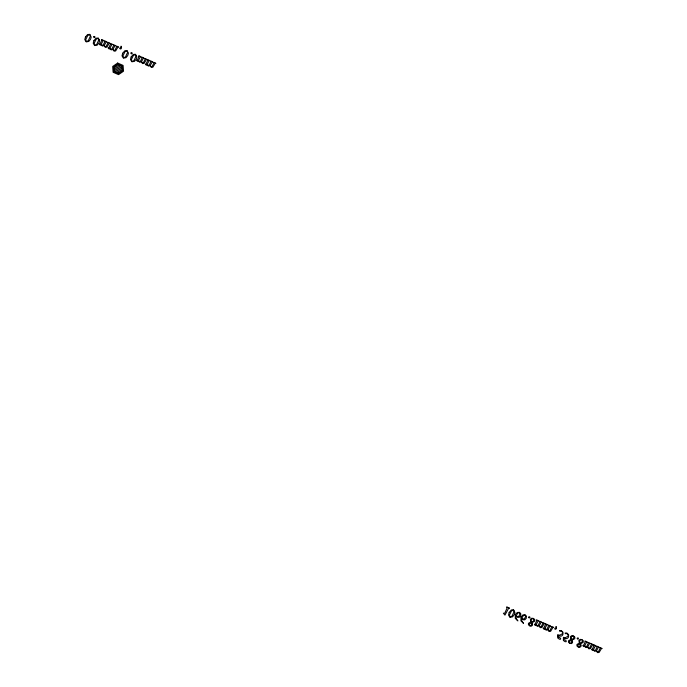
<?xml version="1.0" encoding="UTF-8"?>
<svg xmlns="http://www.w3.org/2000/svg" width="687" height="687" viewBox="0 0 687 687"><rect width="100%" height="100%" fill="white"/><g stroke="black" fill="none" stroke-linecap="round" stroke-linejoin="round"><path stroke-width="1.03" d="M115.682 65.703L113.99 69.129L114.205 71.551L117.786 64.286L118.954 64.793L115.373 72.058L116.532 72.564L120.113 65.308L121.281 65.815L117.7 73.071L119.203 72.891L122.106 67.017L122.295 69.499L121.341 71.422M515.362 614.487L515.293 618.42C521.485 623.89 514.529 618.996 516.16 616.196L517.397 617.312L519.157 617.364L520.583 615.93L520.815 613.869L519.527 612.349L517.328 612.469L515.362 614.487M520.995 616.943L520.926 620.876C527.118 626.346 520.162 621.452 521.785 618.652L523.03 619.768L524.791 619.82L526.216 618.386L526.448 616.325L525.16 614.796L522.962 614.917L520.995 616.943M532.494 623.899L532.468 625.264L531.403 626.123L529.771 625.986L528.449 624.801L528.44 623.332L530.853 621.89L530.39 619.236L531.661 618.231L533.438 618.412L534.778 619.64L534.726 621.203L531.815 622.808L532.494 623.899M572.537 641.366L572.511 642.723L571.447 643.59L569.815 643.444L568.493 642.268L568.484 640.791L570.897 639.348L570.433 636.694L571.704 635.69L573.482 635.87L574.821 637.098L574.779 638.661L571.859 640.267L572.537 641.366M580.979 645.041L580.953 646.407L579.897 647.266L578.256 647.128L576.934 645.943L576.934 644.475L579.339 643.032L578.875 640.378L580.154 639.374L581.932 639.554L583.263 640.782L583.22 642.345L580.309 643.951L580.979 645.041M557.81 634.925L557.741 638.017C561.116 641.254 562.052 637.682 558.248 637.184L558.239 636.042L561.185 636.162L562.206 635.561L562.902 634.642L563.022 632.28L561.219 630.52L559.458 630.606L559.742 631.224L561.691 631.224L562.524 632.255L562.335 633.809L559.828 635.157L557.81 634.925M563.443 637.381L563.366 640.473C566.749 643.71 567.685 640.138 563.872 639.64L563.872 638.498L566.809 638.618L567.831 638.017L568.535 637.098L568.647 634.736L566.852 632.976L565.083 633.062L565.375 633.68L567.325 633.68L568.158 634.711L567.969 636.265L565.461 637.613L563.443 637.381M529.11 624.028L529.754 625.608L530.905 625.677L531.807 623.796L531.386 622.886L529.11 624.028M569.162 641.486L569.798 643.066L570.949 643.135L571.85 641.254L571.429 640.344L569.162 641.486M577.604 645.17L578.239 646.75L579.399 646.819L580.3 644.938L579.88 644.028L577.604 645.17M93.767 36.772L94.093 37.656L95.012 37.321L94.694 36.437L93.767 36.772M130.994 53.002L131.32 53.887L132.248 53.552L131.921 52.667L130.994 53.002M528.758 617.106L529.084 617.982L530.012 617.647L529.686 616.763L528.758 617.106M577.252 638.249L577.578 639.125L578.497 638.79L578.179 637.905L577.252 638.249M121.565 47.214L120.826 49.017L119.65 48.588L120.105 47.747L121.161 47.935L121.032 46.158L121.565 47.214M556.556 627.54L555.817 629.352L554.649 628.914L555.096 628.081L556.152 628.262L556.023 626.492L556.556 627.54M534.134 619.502L533.224 621.306L531.266 621.787L531.18 619.751L532.142 618.747L533.344 618.738L534.134 619.502M574.177 636.961L573.267 638.764L571.309 639.254L571.223 637.21L572.185 636.205L573.387 636.196L574.177 636.961M582.619 640.645L581.709 642.448L579.759 642.938L579.665 640.894L580.635 639.889L581.837 639.88L582.619 640.645M101.856 40.052L100.036 44.037C98.086 43.066 101.058 46.682 101.041 44.44L102.372 46.063L104.02 45.651L105.343 47.36L106.871 47.171L109.19 43.298C111.938 43.865 105.729 41.134 107.962 42.783L106.176 46.484L105.163 46.579L104.278 45.394L106.124 42.036C109.035 42.551 102.646 39.734 104.922 41.521L103.205 45.084L102.174 45.282L101.264 44.088L103.144 40.636C105.892 41.272 99.735 38.558 101.856 40.052M110.616 43.874L108.795 47.858C106.846 46.888 109.817 50.503 109.8 48.262L111.131 49.885L112.78 49.473L114.102 51.181L115.631 50.984L117.949 47.12C120.697 47.686 114.489 44.956 116.721 46.604L114.935 50.306L113.922 50.4L113.037 49.206L114.884 45.857C117.795 46.373 111.406 43.547 113.681 45.342L111.964 48.906L110.933 49.095L110.023 47.91L111.904 44.457C114.66 45.084 108.494 42.379 110.616 43.874M139.083 56.282L137.263 60.267C135.313 59.297 138.285 62.912 138.267 60.671L139.598 62.294L141.247 61.882L142.57 63.59L144.098 63.402L146.425 59.529C149.165 60.104 142.956 57.373 145.189 59.013L143.403 62.715L142.389 62.809L141.505 61.624L143.351 58.266C146.262 58.781 139.873 55.965 142.149 57.751L140.431 61.315L139.401 61.512L138.491 60.319L140.371 56.875C143.128 57.502 136.971 54.788 139.083 56.282M147.842 60.104L146.022 64.089C144.072 63.118 147.044 66.733 147.027 64.492L148.358 66.115L150.015 65.703L151.329 67.412L152.858 67.223L155.185 63.35C157.924 63.917 151.715 61.186 153.948 62.835L152.162 66.536L151.149 66.63L150.264 65.445L152.11 62.088C155.022 62.603 148.632 59.786 150.908 61.572L149.191 65.136L148.16 65.334L147.25 64.14L149.131 60.688C151.887 61.323 145.73 58.61 147.842 60.104M536.848 620.387L535.027 624.363C533.078 623.392 536.049 627.008 536.032 624.775L537.363 626.389L539.012 625.977L540.334 627.686L541.863 627.497L544.181 623.633C546.929 624.2 540.721 621.469 542.953 623.118L541.167 626.819L540.154 626.913L539.269 625.72L541.116 622.362C544.027 622.877 537.638 620.06 539.913 621.847L538.196 625.419L537.165 625.608L536.255 624.423L538.136 620.971C540.892 621.598 534.726 618.884 536.848 620.387M545.607 624.2L543.786 628.184C541.837 627.214 544.808 630.829 544.791 628.588L546.122 630.211L547.771 629.799L549.093 631.508L550.622 631.319L552.949 627.446C555.689 628.021 549.48 625.29 551.713 626.93L549.926 630.632L548.913 630.726L548.028 629.541L549.875 626.183C552.786 626.699 546.397 623.882 548.673 625.668L546.955 629.232L545.925 629.429L545.014 628.236L546.895 624.792C549.652 625.419 543.494 622.705 545.607 624.2M585.341 641.529L583.512 645.505C581.571 644.535 584.534 648.15 584.517 645.917L585.848 647.532L587.505 647.12L588.819 648.829L590.348 648.64L592.675 644.775C595.423 645.342 589.214 642.611 591.438 644.26L589.661 647.961L588.647 648.056L587.763 646.862L589.601 643.513C592.52 644.02 586.123 641.203 588.407 642.989L586.689 646.561L585.659 646.75L584.749 645.565L586.629 642.113C589.377 642.74 583.22 640.026 585.341 641.529M594.1 645.342L592.271 649.327C590.331 648.356 593.293 651.972 593.276 649.73L594.616 651.353L596.264 650.941L597.578 652.65L599.116 652.461L601.434 648.588C604.182 649.163 597.973 646.433 600.198 648.073L598.42 651.774L597.407 651.869L596.522 650.683L598.36 647.326C601.28 647.841 594.882 645.024 597.166 646.811L595.449 650.374L594.418 650.572L593.508 649.378L595.389 645.935C598.137 646.561 591.979 643.848 594.1 645.342M507.289 607.566L504.722 613.276L503.356 613.208L504.945 615.131L508.706 608.115C512.193 609.12 504.215 605.565 507.289 607.566M520.119 613.663L518.925 616.248L517.165 616.6L516.272 615.612L517.818 613.019L519.441 612.701L520.119 613.663M525.753 616.119L524.559 618.704L522.79 619.056L521.905 618.068L523.442 615.475L525.066 615.157L525.753 616.119M85.463 37.012L84.784 39.623L86.193 41.89L88.795 41.443L90.538 39.271L91.191 37.107L89.842 34.35L87.584 34.539L85.463 37.012M93.904 40.688L93.226 43.298L94.634 45.574L97.236 45.127L98.988 42.955L99.641 40.791L98.293 38.034L96.034 38.223L93.904 40.688M122.69 53.242L122.011 55.853L123.42 58.12L126.022 57.682L127.765 55.51L128.417 53.337L127.069 50.58L124.819 50.769L122.69 53.242M131.14 56.927L130.453 59.537L131.861 61.804L134.463 61.358L136.215 59.194L136.868 57.021L135.519 54.264L133.261 54.453L131.14 56.927M509.187 612.426L508.509 615.037L509.917 617.304L512.519 616.866L514.271 614.693L514.924 612.521L513.575 609.773L511.317 609.953L509.187 612.426M90.444 36.033L88.297 40.688L86.304 41.589L85.763 39.528L87.764 35.475L89.765 34.676L90.444 36.033M98.894 39.717L96.747 44.372L94.754 45.265L94.205 43.212L96.214 39.159L98.207 38.36L98.894 39.717M127.67 52.264L125.523 56.918L123.531 57.82L122.99 55.759L125 51.705L126.992 50.915L127.67 52.264M136.12 55.948L133.974 60.602L131.981 61.504L131.44 59.443L133.441 55.389L135.433 54.599L136.12 55.948M514.177 611.447L512.03 616.11L510.037 617.003L509.488 614.951L511.497 610.889L513.49 610.099L514.177 611.447M117.657 63.049L112.677 66.467L113.115 72.264L118.55 74.634L123.54 71.208L123.093 65.411L117.657 63.049M117.743 64.071L113.63 66.888L113.999 71.663L118.473 73.612L122.578 70.787L122.209 66.021L117.743 64.071"/></g></svg>
